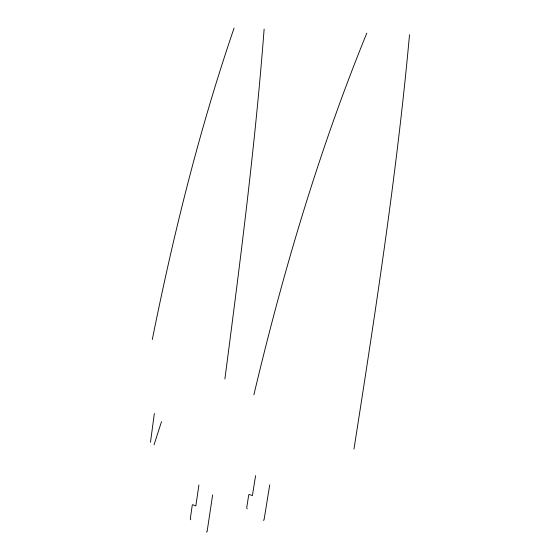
<?xml version="1.0" encoding="UTF-8"?>
<svg xmlns="http://www.w3.org/2000/svg" width="560" height="560" viewBox="0 0 560 560"><rect width="100%" height="100%" fill="white"/><g stroke="black" fill="none" stroke-linecap="round" stroke-linejoin="round"><path stroke-width="0.84" d="M264.124 29.092C255.206 146.16 240.058 262.626 224.889 379.008M409.521 34.685C396.907 173.551 375.494 311.409 353.969 449.12M150.479 442.316L154.35 413.511M198.912 485.037L195.825 505.953L192.892 504.756A1.155 0.623 81.6 0 0 192.234 505.4L190.365 518.231A1.155 0.623 81.2 0 0 190.834 519.75M212.625 494.942L207.137 531.335A1.183 0.651 80.5 0 1 206.325 531.888M255.584 475.629L252.399 495.6L249.361 494.501A1.099 0.651 80.6 0 0 248.689 495.124L246.757 507.381A1.099 0.644 80.2 0 0 247.24 508.823M269.738 484.869L264.082 519.596A1.127 0.672 79.3 0 1 263.242 520.135M152.285 339.605C173.432 234.269 199.269 129.703 234.108 28M253.89 394.793C283.038 271.81 319.032 150.22 366.814 33.11M154.028 444.836L161.504 421.673"/></g></svg>
